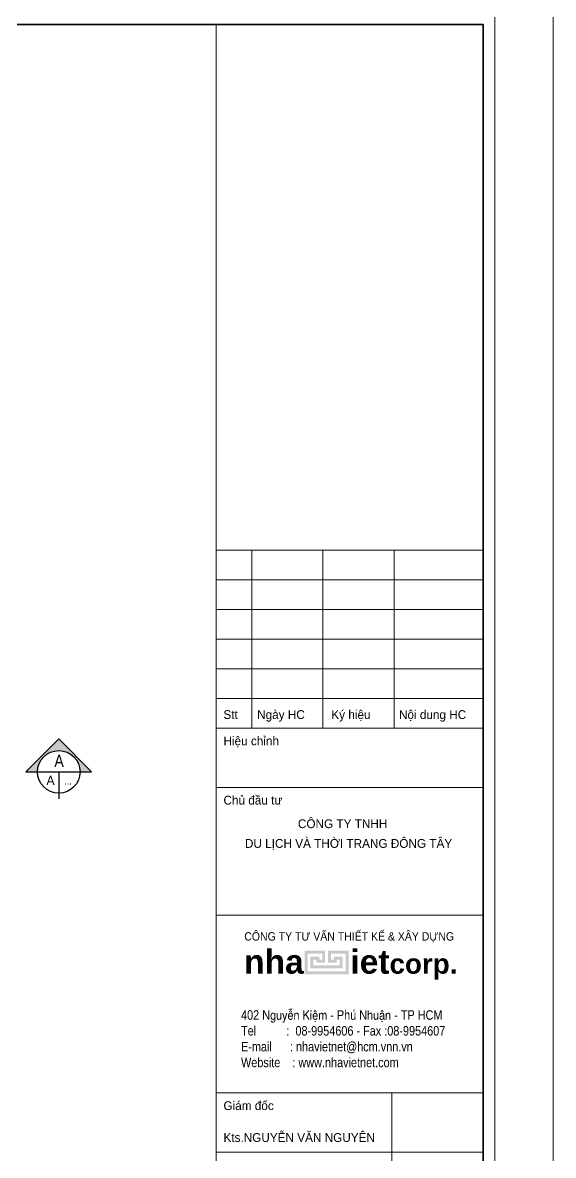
# Model space of a CAD drawing. Header units: inches. Extents: x 88947 to 296847, y 35049 to 161062.
# Drawn here: x 171641 to 178047, y 42075 to 55750 of the extents above; entities that cross this region are included whole.
import ezdxf
from ezdxf.enums import TextEntityAlignment as Align

# ---------------------------------------------------------------- set-up
doc = ezdxf.new("R2010")
doc.units = ezdxf.units.IN
doc.header["$MEASUREMENT"] = 0
doc.layers.add('$AUDIT_BAD_LAYER1', color=7, linetype='Continuous')
doc.layers.add('text', color=2, linetype='Continuous')
for name, color, linetype, lineweight in [('0.4', 1, 'Continuous', 30), ('A-Text', 30, 'Continuous', 9), ('A-Wall', 2, 'Continuous', 35), ('KHUNG 2', 144, 'Continuous', 18), ('KY HIEU', 4, 'Continuous', 25), ('NETMANH', 192, 'Continuous', 18)]:
    doc.layers.add(name, color=color, linetype=linetype, lineweight=lineweight)
doc.styles.add('AVO-B', font='VAVOB.TTF')
doc.styles.add('DDCo-B-Helve-condense', font='VHELVCB.TTF')
doc.styles.add('FRANKO', font='VFRANKO.TTF')
doc.styles.add('KHUNGTEN', font='VHELVEB.TTF')

# ---------------------------------------------------------------- blocks, each defined once
blk = doc.blocks.new('khung ten')
at = {"layer": '0.4'}
h = blk.add_hatch(color=256, dxfattribs=at)
h.paths.add_polyline_path([(303108, -206615), (302758, -206615), (302758, -207015), (303508, -207015), (303508, -206615), (303158, -206615), (303158, -206815), (303308, -206815), (303308, -206765), (303358, -206765), (303358, -206865), (302908, -206865), (302908, -206765), (302958, -206765), (302958, -206815), (303108, -206815)])
h.paths.add_polyline_path([(303058, -206665), (303058, -206765), (303008, -206765), (303008, -206715), (302858, -206715), (302858, -206915), (303408, -206915), (303408, -206715), (303258, -206715), (303258, -206765), (303208, -206765), (303208, -206665), (303458, -206665), (303458, -206965), (302808, -206965), (302808, -206665)], flags=16)
at = {"layer": 'A-Wall', "ltscale": 0.7}
blk.add_lwpolyline([(267204, -219099), (305804, -219099), (305804, -190799), (267204, -190799)], close=True, dxfattribs=at)
at = {"layer": 'KHUNG 2', "ltscale": 0.7}
for p, q in [((301249, -219099), (301249, -190799)), ((301249, -199776), (305804, -199776)), ((301856, -202813), (301856, -199776)), ((303071, -202813), (303071, -199776)), ((304286, -202813), (304286, -199776)), ((301249, -200282), (305804, -200282)), ((301249, -200789), (305804, -200789)), ((305804, -201295), (301249, -201295)), ((301249, -201801), (305804, -201801)), ((301249, -202307), (305804, -202307)), ((301249, -202813), (305804, -202813)), ((301249, -203826), (305804, -203826)), ((301249, -206004), (305804, -206004)), ((301249, -209041), (305804, -209041)), ((304246, -213090), (304246, -209041)), ((301249, -210053), (305804, -210053))]:
    blk.add_line(p, q, dxfattribs=at)
blk.add_lwpolyline([(267004, -219299), (306004, -219299), (306004, -190599), (267004, -190599)], close=True, dxfattribs=at)
at = {"layer": 'NETMANH', "ltscale": 0.7}
blk.add_lwpolyline([(265004, -220042), (307004, -220042), (307004, -190342), (265004, -190342)], close=True, dxfattribs=at)
at = {"layer": '$AUDIT_BAD_LAYER1', "color": 2, "linetype": 'Continuous', "style": 'KHUNGTEN', "width": 0.9}
blk.add_text('COÂNG TY TÖ VAÁN THIEÁT KEÁ & XAÂY DÖÏNG', height=142.53, dxfattribs=at).set_placement((303519, -206369), align=Align.MIDDLE_CENTER)
at = {"layer": '$AUDIT_BAD_LAYER1', "color": 2, "linetype": 'Continuous', "insert": (301673, -207630), "char_height": 161.97, "width": 6102.51, "attachment_point": 1, "style": 'KHUNGTEN'}
blk.add_mtext('{\\fVNI-Helve-Condense|b0|i0|c0|p2;402 Nguyeãn Kieäm - Phuù Nhuaän - TP HCM \\PTel          :  08-9954606 - Fax :08-9954607\\PE-mail      : nhavietnet@hcm.vnn.vn\\PWebsite    : www.nhavietnet.com}', dxfattribs=at)
at = {"layer": 'text', "linetype": 'Continuous', "style": 'FRANKO'}
for s, p in [('Stt', (301373, -202657)), ('Ngaøy HC', (301948, -202657)), ('Kyù hieäu', (303215, -202657)), ('Noäi dung HC', (304369, -202657)), ('Hieäu chænh', (301373, -203106)), ('Chuû ñaàu tö', (301373, -204118)), ('COÂNG TY TNHH ', (302644, -204520)), ('DU LÒCH VAØ THÔØI TRANG ÑOÂNG TAÂY', (301740, -204857)), ('Giaùm ñoác', (301373, -209334)), ('Kts.NGUYEÃN VAÊN NGUYEÂN', (301373, -209878))]:
    blk.add_text(s, height=150, dxfattribs=at).set_placement(p)
at = {"layer": 'text', "linetype": 'Continuous', "insert": (303546, -206852), "char_height": 410.12, "width": 9417.44, "attachment_point": 5, "style": 'KHUNGTEN'}
blk.add_mtext('{\\fVNI-Helve|b1|i0|c0|p2;nha     iet\\H0.8274x;corp.}', dxfattribs=at)
blk = doc.blocks.new('A$C2E5841C4')
blk.add_hatch(color=256).paths.add_polyline_path([(397, 724), (0, 327), (140, 327, -1), (654, 327), (794, 327)])
at = {"layer": 'text', "color": 2, "linetype": 'Continuous'}
blk.add_line((397, 327), (397, 0), dxfattribs=at)
blk.add_lwpolyline([(397, 724), (0, 327), (794, 327)], close=True, dxfattribs=at)
blk.add_circle((397, 327), 257, dxfattribs=at)

msp = doc.modelspace()

# ---------------------------------------------------------------- block references
at = {"layer": 'A-Text', "xscale": 0.7071428571362048, "yscale": 0.7071428573544836, "zscale": 0.7071428573664265}
msp.add_blockref('khung ten', (-39048.5, 190650.5), dxfattribs=at)
at = {"layer": 'KY HIEU'}
msp.add_blockref('A$C2E5841C4', (171679.9, 46377.8), dxfattribs=at)

# ---------------------------------------------------------------- texts
at = {"layer": 'text', "linetype": 'Continuous'}
for s, height, style, p in [('A', 150, 'DDCo-B-Helve-condense', (172080.8, 46762.4)), ('A', 110, 'AVO-B', (171977.7, 46547.6)), ('...', 90, 'DDCo-B-Helve-condense', (172189.3, 46551.7))]:
    msp.add_text(s, height=height, dxfattribs=dict(at, style=style)).set_placement(p, align=Align.CENTER)

doc.saveas('drawing.dxf')
